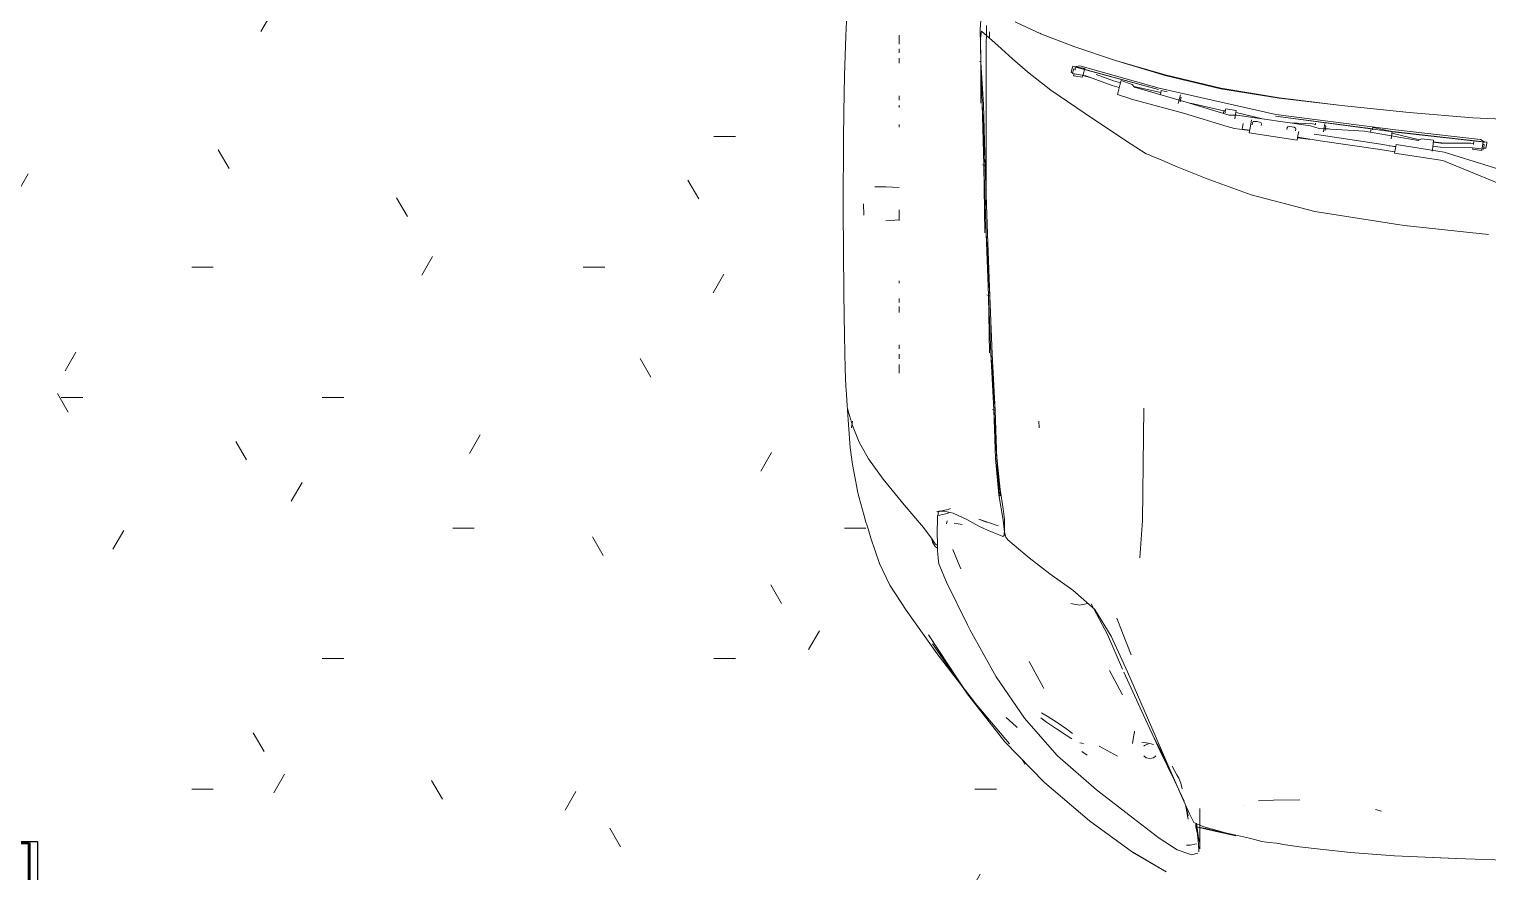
# Model space of a CAD drawing. Header units: millimetres. Extents: x -48985 to -29412, y -43090 to -3800.
# Drawn here: x -45605 to -43901, y -41854 to -40870 of the extents above; entities that cross this region are included whole.
import ezdxf

# ---------------------------------------------------------------- set-up
doc = ezdxf.new("R2010")
doc.units = ezdxf.units.MM
for name, color, linetype, lineweight in [('A-DOOR', 31, 'Continuous', 9), ('A-FLOR-PATT', 8, 'Continuous', 25), ('A-WALL', 113, 'Continuous', 25), ('G-IMPT', 8, 'Continuous', 9)]:
    doc.layers.add(name, color=color, linetype=linetype, lineweight=lineweight)

# ---------------------------------------------------------------- blocks, each defined once
blk = doc.blocks.new('Porta correr 4 folhas oficina - 350 x 210-4288001-PAGINAÇÃO DE PISO GARAGEM')
at = {"layer": 'A-DOOR', "lineweight": 25}
for p, q in [((-1749, -100), (-1749, -15)), ((-1849, -100), (-1749, -100))]:
    blk.add_line(p, q, dxfattribs=at)
blk = doc.blocks.new('CRT_Fiat Punto - Punto_dwg-985961-PAGINAÇÃO DE PISO GARAGEM')
at = {"layer": 'G-IMPT'}
for p, q in [((784.3, -98.18), (784.08, -102.48)), ((799.97, -97.98), (799.7, -101.73)), ((800.41, -101.29), (800.38, -104.39)), ((784.08, -102.48), (783.94, -107.11)), ((790.3, -103.04), (790.3, -102.4)), ((790.3, -103.46), (790.3, -102.82)), ((799.77, -105.53), (799.7, -101.73)), ((799.74, -102.76), (799.85, -101.94)), ((799.74, -102.77), (799.74, -102.76)), ((799.74, -102.77), (799.77, -105.53)), ((799.74, -102.77), (799.77, -105.53)), ((799.74, -102.77), (799.74, -102.8)), ((799.74, -102.84), (799.74, -102.8)), ((799.74, -102.84), (799.77, -105.53)), ((800.41, -102.44), (799.85, -101.94)), ((800.41, -102.44), (801.74, -103.63)), ((800.79, -102.02), (800.78, -102.77)), ((790.3, -104.47), (790.3, -103.99)), ((800.38, -104.39), (800.37, -107.51)), ((803.45, -105.15), (801.74, -103.63)), ((790.3, -105.67), (790.3, -105.09)), ((799.77, -105.53), (799.91, -110.4)), ((803.45, -105.15), (805.17, -106.68)), ((807.91, -108.8), (805.17, -106.68)), ((810.27, -106.74), (810.42, -106.11)), ((810.47, -106), (810.42, -106.11)), ((810.43, -106.87), (810.51, -106.55)), ((810.47, -106), (820.41, -108.74)), ((810.57, -106.32), (810.51, -106.55)), ((810.57, -106.32), (810.74, -106.35)), ((810.65, -106.08), (811.28, -105.97)), ((810.65, -106.08), (820.41, -108.74)), ((810.71, -106.47), (810.74, -106.36)), ((810.74, -106.36), (810.78, -106.2)), ((811.84, -106.27), (810.82, -106.08)), ((811.28, -105.97), (820.5, -108.57)), ((811.67, -107), (811.84, -106.27)), ((783.94, -107.11), (783.85, -111.36)), ((800.37, -107.51), (800.37, -110.97)), ((810.27, -106.74), (810.45, -106.79)), ((810.43, -106.87), (811.97, -107.15)), ((810.55, -107.12), (810.6, -106.91)), ((811.58, -107.3), (810.55, -107.12)), ((811.67, -107), (811.58, -107.3)), ((811.63, -107.11), (812.48, -107.34)), ((815.04, -108.28), (811.97, -107.15)), ((815.19, -107.72), (813.17, -106.98)), ((815.84, -108.5), (815.04, -108.28)), ((815.99, -107.96), (815.19, -107.72)), ((815.64, -109.32), (815.92, -108.24)), ((816.07, -107.69), (815.92, -108.24)), ((816.07, -107.69), (817.36, -108.13)), ((817.36, -108.13), (817.63, -108.46)), ((817.55, -108.37), (820.51, -109.04)), ((790.3, -109.74), (790.3, -109.45)), ((790.3, -109.97), (790.3, -109.66)), ((812.74, -112.11), (807.91, -108.8)), ((815.64, -109.32), (816.95, -109.72)), ((816.95, -109.72), (817.28, -109.83)), ((823.3, -111.48), (817.28, -109.83)), ((823.62, -110.18), (817.63, -108.46)), ((820.5, -108.57), (834.02, -111.63)), ((820.67, -109.08), (820.51, -109.04)), ((820.62, -109.3), (820.66, -109.12)), ((820.66, -109.12), (820.73, -108.85)), ((821.4, -109), (820.73, -108.85)), ((822.77, -110.06), (822.69, -110.34)), ((822.77, -110.06), (822.94, -109.36)), ((823.05, -109.64), (822.87, -109.6)), ((822.91, -110.16), (822.97, -109.94)), ((822.97, -109.94), (823.05, -109.64)), ((783.85, -111.36), (783.82, -114.49)), ((790.3, -110.83), (790.3, -110.54)), ((799.91, -110.4), (800.12, -117.52)), ((799.91, -110.4), (800.12, -117.52)), ((800.37, -110.97), (800.37, -115.13)), ((828.38, -113.01), (823.3, -111.48)), ((828.62, -111.69), (823.62, -110.18)), ((824.13, -110.33), (827.99, -111.21)), ((827.99, -111.19), (827.95, -111.42)), ((827.99, -111.19), (828.13, -111.21)), ((828.13, -111.43), (828.16, -111.26)), ((828.21, -110.97), (828.16, -111.26)), ((828.21, -110.97), (829.43, -111.16)), ((829.51, -111.69), (828.62, -111.69)), ((829.3, -111.87), (829.43, -111.16)), ((829.38, -111.4), (829.56, -111.43)), ((829.51, -111.69), (838.06, -112.96)), ((832.31, -112.1), (829.56, -111.43)), ((834.02, -111.63), (847.94, -113.41)), ((790.3, -113.11), (790.3, -112.8)), ((817.22, -115.08), (812.74, -112.11)), ((828.38, -113.01), (829.24, -113.24)), ((829.24, -113.24), (830.98, -113.5)), ((829.3, -111.87), (829.25, -112.15)), ((830.15, -113.09), (830.11, -113.32)), ((830.11, -113.32), (830.99, -113.45)), ((830.23, -112.69), (830.15, -113.09)), ((830.93, -113.77), (831.07, -112.97)), ((831.07, -112.97), (831.19, -112.26)), ((831.3, -112.81), (831.34, -112.58)), ((831.41, -112.46), (831.34, -112.58)), ((831.62, -112.43), (831.41, -112.46)), ((831.88, -112.45), (831.62, -112.43)), ((832.14, -112.51), (831.88, -112.45)), ((832.32, -112.6), (832.14, -112.51)), ((832.35, -112.74), (832.32, -112.6)), ((832.32, -112.91), (832.35, -112.74)), ((833.98, -111.82), (845.28, -113.3)), ((833.98, -111.82), (847.92, -113.67)), ((835.32, -113.36), (835.35, -113.18)), ((835.43, -113.06), (835.35, -113.18)), ((835.63, -113.03), (835.43, -113.06)), ((835.89, -113.05), (835.63, -113.03)), ((835.69, -112.61), (838.28, -112.73)), ((836.15, -113.11), (835.89, -113.05)), ((836.33, -113.2), (836.15, -113.11)), ((836.36, -113.33), (836.33, -113.2)), ((836.33, -113.51), (836.36, -113.33)), ((838.06, -112.96), (839.08, -113.25)), ((838.63, -112.78), (838.28, -112.73)), ((838.65, -112.62), (838.62, -112.79)), ((838.62, -112.81), (838.62, -112.79)), ((839.08, -113.25), (844.34, -113.57)), ((839.6, -113.38), (839.55, -113.66)), ((839.6, -113.38), (839.72, -112.67)), ((839.85, -112.96), (839.67, -112.94)), ((839.75, -113.49), (839.79, -113.27)), ((839.79, -113.27), (839.85, -112.96)), ((839.79, -113.27), (840.14, -113.31)), ((845.08, -113.41), (845.06, -113.53)), ((845.31, -113.13), (845.26, -113.4)), ((845.31, -113.13), (847.54, -113.59)), ((857.79, -114.55), (847.94, -113.41)), ((783.8, -117.07), (783.82, -114.49)), ((800.37, -115.13), (800.37, -118.82)), ((817.22, -115.08), (818.97, -116.18)), ((830.93, -113.77), (836.51, -114.6)), ((836.51, -114.6), (836.64, -113.89)), ((836.56, -114.33), (837.78, -114.51)), ((836.57, -114.28), (839.19, -114.67)), ((836.64, -113.89), (836.69, -113.62)), ((838.27, -114.54), (837.78, -114.51)), ((838.49, -113.92), (839.3, -114.04)), ((839.19, -114.67), (846.13, -115.71)), ((839.3, -114.04), (846.24, -115.09)), ((844.34, -113.57), (850.57, -114.63)), ((845.03, -113.68), (845.06, -113.53)), ((847.96, -115.38), (846.24, -115.09)), ((847.45, -114.18), (847.41, -114.44)), ((847.45, -114.18), (847.54, -113.59)), ((847.5, -113.81), (847.67, -113.85)), ((847.54, -113.59), (847.93, -113.64)), ((850.73, -114.56), (847.67, -113.85)), ((858.32, -114.86), (847.92, -113.67)), ((848, -115.1), (847.92, -115.59)), ((858.52, -114.84), (847.93, -113.64)), ((848, -115.1), (853.6, -115.99)), ((850.95, -114.47), (850.57, -114.63)), ((852.36, -114.62), (850.95, -114.47)), ((852.25, -115.43), (852.36, -114.62)), ((852.33, -114.85), (853.21, -114.96)), ((853.63, -114.96), (852.34, -114.8)), ((853.21, -114.96), (856.64, -114.96)), ((857, -114.99), (856.64, -114.96)), ((856.98, -115.11), (856.99, -115.01)), ((857.03, -114.79), (856.99, -115.01)), ((858.32, -114.86), (857.79, -114.55)), ((857.99, -115.51), (858.11, -114.83)), ((858.24, -115.12), (858.06, -115.1)), ((858.19, -115.41), (858.24, -115.12)), ((858.41, -115.55), (858.52, -114.96)), ((858.52, -114.84), (858.52, -114.96)), ((819.32, -116.33), (818.97, -116.18)), ((819.63, -116.46), (819.32, -116.33)), ((820.52, -116.83), (819.63, -116.46)), ((820.52, -116.83), (822.59, -117.71)), ((847.86, -115.98), (846.13, -115.71)), ((847.18, -115.25), (847.96, -115.35)), ((847.92, -115.59), (847.83, -116.13)), ((847.83, -116.13), (853.44, -116.98)), ((852.17, -115.9), (852.25, -115.43)), ((852.26, -115.3), (853.14, -115.42)), ((853.14, -115.42), (856.55, -115.47)), ((853.6, -115.99), (862.97, -118.95)), ((858.15, -115.64), (856.55, -115.47)), ((856.88, -115.67), (856.9, -115.57)), ((856.88, -115.67), (857.94, -115.79)), ((857.99, -115.51), (857.94, -115.79)), ((858.15, -115.64), (858.19, -115.41)), ((858.41, -115.55), (858.17, -115.52)), ((783.8, -117.07), (783.79, -119.65)), ((800.12, -117.52), (800.37, -125.43)), ((826.06, -119.09), (822.59, -117.71)), ((853.44, -116.98), (862.64, -120.75)), ((783.79, -122.87), (783.79, -119.65)), ((787.45, -120.04), (788.75, -120.04)), ((788.75, -120.04), (790.3, -120.09)), ((790.3, -120.09), (788.75, -120.04)), ((800.37, -118.82), (800.37, -120.88)), ((831.17, -120.96), (826.06, -119.09)), ((800.37, -120.88), (800.37, -122.13)), ((838.56, -122.91), (831.17, -120.96)), ((783.8, -127.38), (783.79, -122.87)), ((786.13, -122.01), (786.19, -123.3)), ((786.19, -123.27), (786.19, -123.3)), ((790.3, -123.92), (790.3, -122.7)), ((790.3, -123.87), (790.3, -122.7)), ((800.42, -121.99), (800.37, -122.13)), ((800.38, -122.12), (800.43, -122.24)), ((838.56, -122.91), (848.92, -124.5)), ((790.3, -123.87), (788.75, -123.97)), ((790.3, -123.92), (790.3, -123.87)), ((858.74, -125.56), (848.92, -124.5)), ((800.37, -125.43), (800.64, -132.63)), ((800.37, -125.43), (800.64, -132.63)), ((783.8, -127.38), (783.85, -132.44)), ((790.3, -131.21), (790.3, -130.95)), ((783.85, -132.44), (783.94, -137.33)), ((790.3, -133), (790.3, -133.45)), ((800.64, -132.63), (800.94, -139.39)), ((790.3, -134.34), (790.3, -133.94)), ((790.3, -134.09), (790.3, -134.64)), ((783.94, -137.33), (784.03, -141.19)), ((790.3, -138.84), (790.3, -138.36)), ((790.3, -140.01), (790.3, -139.48)), ((800.94, -139.39), (801.28, -145.93)), ((800.94, -139.39), (801.28, -145.93)), ((784.03, -141.19), (784.1, -143.17)), ((790.3, -140.67), (790.3, -141.26)), ((790.3, -141.09), (790.3, -141.67)), ((784.1, -143.17), (784.15, -144.1)), ((784.15, -144.1), (784.2, -144.84)), ((784.23, -145.34), (784.2, -144.84)), ((784.23, -145.34), (784.25, -145.58)), ((784.25, -145.58), (784.4, -146.21)), ((784.29, -145.94), (784.3, -145.79)), ((784.33, -146.55), (784.29, -145.94)), ((784.44, -148.19), (784.33, -146.55)), ((784.4, -146.21), (784.87, -147.74)), ((784.85, -147.26), (784.73, -148.03)), ((801.64, -151.61), (801.28, -145.93)), ((801.64, -151.61), (801.28, -145.93)), ((801.64, -151.61), (801.28, -145.93)), ((801.64, -151.46), (801.28, -145.93)), ((806.54, -148.03), (806.5, -147.26)), ((818.55, -158.78), (818.71, -145.72)), ((818.55, -158.73), (818.71, -145.72)), ((784.61, -150.29), (784.44, -148.19)), ((784.73, -148.03), (784.73, -147.87)), ((785.64, -149.69), (784.87, -147.74)), ((806.54, -148.03), (806.54, -147.87)), ((784.61, -150.29), (784.88, -152.28)), ((785.64, -149.69), (786.72, -151.61)), ((785.16, -153.9), (784.88, -152.28)), ((788.42, -153.97), (786.72, -151.61)), ((801.64, -151.46), (802.03, -155.17)), ((802.03, -155.91), (801.64, -151.64)), ((785.35, -154.89), (785.16, -153.9)), ((788.42, -153.97), (790.88, -156.96)), ((785.46, -155.43), (785.35, -154.89)), ((785.63, -156.16), (785.46, -155.43)), ((802.36, -157.44), (802.03, -155.17)), ((785.63, -156.16), (786.21, -158.24)), ((793.11, -159.58), (790.88, -156.96)), ((795.06, -157.7), (795.96, -157.52)), ((796.24, -157.37), (795.96, -157.52)), ((802.36, -157.44), (802.53, -158.67)), ((786.43, -158.96), (786.21, -158.24)), ((786.43, -158.96), (786.53, -159.3)), ((795.06, -157.7), (794.65, -157.72)), ((794.65, -157.72), (794.88, -157.71)), ((794.71, -160.11), (794.72, -158.67)), ((794.72, -158.67), (794.75, -158.19)), ((794.75, -158.19), (794.99, -158.17)), ((794.81, -158.21), (794.83, -157.8)), ((794.93, -157.68), (794.83, -157.8)), ((794.88, -157.71), (795.5, -157.69)), ((794.99, -158.17), (795.84, -157.98)), ((796.56, -157.92), (795.5, -157.69)), ((795.79, -159.15), (795.87, -158.83)), ((795.84, -157.98), (796.1, -157.84)), ((796.56, -157.92), (798.13, -158.66)), ((797.6, -159.23), (796.67, -159.1)), ((798.13, -158.66), (799.54, -159.42)), ((801.77, -159.41), (799.52, -158.63)), ((799.52, -158.63), (800.43, -158.99)), ((802.53, -160.14), (802.36, -158.73)), ((802.53, -158.67), (802.53, -159.37)), ((818.24, -163.13), (818.55, -158.78)), ((786.67, -159.76), (786.53, -159.3)), ((786.67, -159.76), (787, -160.82)), ((787.99, -163.76), (787, -160.82)), ((793.11, -159.58), (794.13, -160.93)), ((794.13, -160.93), (794.39, -161.36)), ((794.72, -161.61), (794.71, -160.11)), ((799.54, -159.42), (800.12, -159.72)), ((800.48, -159.86), (800.12, -159.72)), ((800.48, -159.86), (801.21, -160.17)), ((801.96, -160.48), (801.21, -160.17)), ((801.96, -160.48), (802.34, -160.64)), ((802.46, -160.52), (802.34, -160.64)), ((802.53, -159.91), (802.46, -160.35)), ((802.46, -160.52), (802.46, -160.35)), ((802.53, -159.91), (802.53, -159.37)), ((802.53, -160.14), (802.67, -160.72)), ((802.67, -160.72), (802.9, -161.04)), ((794.39, -161.36), (794.51, -161.52)), ((794.61, -161.61), (794.51, -161.52)), ((794.72, -161.61), (794.61, -161.61)), ((794.75, -162.3), (794.72, -161.61)), ((794.77, -162.67), (794.75, -162.3)), ((797.12, -163.67), (796.5, -162.16)), ((802.9, -161.04), (803.65, -161.66)), ((803.65, -161.66), (805.39, -163.11)), ((787.99, -163.76), (789.21, -166.29)), ((794.82, -163.14), (794.77, -162.67)), ((794.82, -163.14), (794.9, -163.8)), ((795.77, -165.95), (794.9, -163.8)), ((797.12, -163.67), (797.45, -164.41)), ((807.78, -164.98), (805.39, -163.11)), ((795.77, -165.95), (798.2, -170.88)), ((807.78, -164.98), (810.46, -166.85)), ((791.08, -169.21), (789.21, -166.29)), ((812.99, -169.13), (810.46, -166.85)), ((794.71, -174.26), (791.08, -169.21)), ((811.22, -168.61), (810.23, -168.4)), ((811.22, -168.61), (812.2, -168.4)), ((812.6, -168.46), (814.47, -172.01)), ((812.99, -169.13), (814.92, -172.22)), ((798.54, -171.52), (798.2, -170.88)), ((816.24, -171.81), (815.58, -170.14)), ((798.33, -179.1), (793.68, -172.06)), ((798.2, -178.96), (793.68, -172.06)), ((801.54, -176.93), (798.54, -171.52)), ((816.23, -176.05), (814.47, -172.01)), ((816.79, -176.35), (814.92, -172.22)), ((817.24, -174.39), (816.24, -171.81)), ((798.33, -179.1), (794.15, -173.1)), ((796.29, -176.08), (794.15, -173.1)), ((797.4, -177.78), (794.71, -174.26)), ((799.12, -180.01), (794.71, -174.26)), ((799.07, -179.93), (794.71, -174.26)), ((805.39, -175.17), (807.01, -178.15)), ((801.54, -176.93), (804.85, -181.75)), ((814.8, -176.35), (814.72, -176.2)), ((814.72, -176.2), (816.24, -179.01)), ((816.36, -176.39), (818.46, -180.96)), ((816.79, -176.35), (819.12, -181.7)), ((802.56, -184.5), (798.2, -178.96)), ((807.09, -178.29), (807.01, -178.15)), ((798.93, -179.77), (803.11, -184.72)), ((798.93, -179.77), (799.07, -179.93)), ((799.12, -180.01), (803.11, -184.72)), ((806.81, -181.1), (807.02, -181.22)), ((806.81, -181.1), (807.48, -181.49)), ((807.02, -181.22), (807.48, -181.49)), ((820.6, -185.55), (818.46, -180.96)), ((802.7, -181.67), (803.87, -182.72)), ((803.99, -182.83), (803.87, -182.72)), ((808.6, -186.02), (804.85, -181.75)), ((807.39, -182.19), (806.74, -181.71)), ((806.74, -181.71), (806.94, -181.86)), ((807.39, -182.19), (806.94, -181.86)), ((808.54, -182.98), (807.39, -182.19)), ((808.63, -182.23), (807.48, -181.49)), ((808.63, -182.23), (809.77, -183.02)), ((821.37, -186.9), (819.12, -181.7)), ((807.16, -189.22), (802.56, -184.5)), ((808.54, -182.98), (809.68, -183.72)), ((810.35, -184.12), (809.68, -183.72)), ((809.68, -183.72), (810.14, -184)), ((810.22, -183.35), (809.77, -183.02)), ((810.43, -183.5), (809.77, -183.02)), ((810.35, -184.12), (810.14, -184)), ((810.22, -183.35), (810.43, -183.5)), ((811.27, -184.6), (811.49, -184.65)), ((811.71, -184.69), (811.49, -184.65)), ((817.38, -184.69), (817.63, -183.24)), ((817.63, -183.24), (817.6, -183.42)), ((818.98, -184.61), (818.46, -184.56)), ((819.26, -184.65), (818.98, -184.61)), ((820.36, -184.95), (819.65, -183.58)), ((819.65, -183.58), (821.38, -186.87)), ((808.6, -186.02), (808.68, -186.1)), ((813.19, -190.05), (808.68, -186.1)), ((812.11, -186.02), (811.51, -185.62)), ((812.11, -186.02), (811.72, -185.76)), ((815.64, -186.15), (813.51, -184.99)), ((818.71, -185), (818.91, -184.82)), ((818.71, -185), (818.79, -184.92)), ((818.96, -186.33), (818.71, -186.11)), ((818.71, -186.11), (818.79, -186.18)), ((818.96, -186.33), (818.79, -186.18)), ((819.4, -184.69), (818.96, -184.78)), ((819.4, -186.42), (818.96, -186.33)), ((819.4, -184.69), (819.84, -184.78)), ((819.4, -186.42), (819.84, -186.33)), ((820.09, -186.11), (819.84, -186.33)), ((819.84, -186.33), (820.01, -186.18)), ((820.09, -186.11), (820.01, -186.18)), ((821.38, -186.87), (820.58, -185.39)), ((820.6, -185.55), (822.26, -188.96)), ((821.37, -186.9), (822.98, -190.58)), ((822.54, -188.31), (822, -187.31)), ((812.4, -193.66), (807.16, -189.22)), ((823.37, -191.39), (822.26, -188.96)), ((822.75, -188.72), (822.54, -188.31)), ((823, -189.28), (822.75, -188.72)), ((823.15, -189.94), (823, -189.28)), ((817.45, -193.33), (813.19, -190.05)), ((822.98, -190.58), (824.01, -192.85)), ((832, -191.33), (833.76, -191.27)), ((833.76, -191.27), (836.81, -191.22)), ((823.84, -193.45), (823.52, -191.76)), ((823.6, -191.96), (823.71, -192.4)), ((823.84, -193.06), (823.71, -192.4)), ((824.01, -192.85), (824.5, -193.85)), ((825.21, -194.37), (825.21, -192.22)), ((825.21, -194.77), (825.21, -192.83)), ((830.32, -191.92), (830.32, -191.9)), ((830.32, -191.92), (830.32, -191.92)), ((845.59, -192.35), (846.31, -192.53)), ((812.4, -193.66), (817.4, -197.29)), ((820.5, -195.66), (817.45, -193.33)), ((823.84, -193.45), (823.77, -193.14)), ((825.54, -194.33), (824.5, -193.85)), ((824.75, -194.2), (824.75, -193.97)), ((824.75, -194.35), (824.75, -194.2)), ((826.81, -194.81), (824.75, -194.35)), ((825.9, -194.54), (824.75, -194.35)), ((824.87, -194.84), (824.75, -194.35)), ((825.04, -195.62), (824.8, -193.94)), ((824.8, -193.94), (824.94, -195.22)), ((825.17, -196.12), (824.86, -194.69)), ((824.86, -194.69), (825.04, -195.62)), ((825.21, -196.27), (825.21, -194.77)), ((828.19, -195.04), (825.54, -194.33)), ((829.4, -195.4), (825.9, -194.54)), ((826.81, -194.81), (829.4, -195.4)), ((822.58, -197.04), (820.5, -195.66)), ((824.07, -196.49), (823.64, -196.5)), ((824.07, -196.49), (824.81, -196.32)), ((824.87, -194.84), (825.17, -196.12)), ((825.03, -196.34), (824.91, -194.92)), ((824.94, -195.22), (824.91, -194.92)), ((825.03, -196.34), (825.07, -197.27)), ((825.21, -196.27), (825.21, -196.91)), ((830.99, -195.68), (828.19, -195.04)), ((830.99, -195.68), (832.4, -196.05)), ((833.21, -196.17), (832.4, -196.05)), ((833.21, -196.17), (834.11, -196.24)), ((835.17, -196.46), (834.11, -196.24)), ((836.77, -196.67), (835.17, -196.46)), ((817.4, -197.29), (821.28, -199.58)), ((817.41, -197.29), (821.28, -199.58)), ((817.41, -197.29), (821.28, -199.58)), ((822.58, -197.04), (823.93, -197.5)), ((823.93, -197.5), (824.22, -197.6)), ((824.96, -197.42), (824.22, -197.6)), ((825.07, -196.65), (825.07, -196.99)), ((825.07, -196.99), (825.07, -197.27)), ((839.17, -196.95), (836.77, -196.67)), ((854.97, -198.03), (847.8, -197.72)), ((847.8, -197.72), (854.95, -198.05)), ((861.72, -198.26), (854.95, -198.05))]:
    blk.add_line(p, q, dxfattribs=at)
at = {"layer": 'G-IMPT', "flags": 128}
for points in [[(803.77, -100.85), (803.99, -100.98), (806.73, -102.25), (810.56, -103.73), (815.4, -105.35), (821.19, -107.03), (827.63, -108.56), (834.41, -109.69), (841.65, -110.58), (849.5, -111.39), (856.93, -112), (862.96, -112.3)], [(929.83, -102.25), (926.01, -103.73), (921.17, -105.36), (915.38, -107.1), (908.94, -108.65), (902.16, -109.75), (894.92, -110.6), (887.07, -111.39), (879.64, -112), (873.61, -112.3), (868.29, -112.37), (862.96, -112.3), (856.93, -112), (849.5, -111.39), (841.65, -110.6), (834.41, -109.75), (827.63, -108.65), (821.19, -107.1), (815.4, -105.36), (810.56, -103.73), (806.74, -102.25), (806.62, -102.19)], [(799.76, -110.33), (799.77, -105.53), (799.62, -105.46)], [(801.64, -151.61), (801.48, -151.57), (801.28, -145.93), (801.64, -151.64), (801.44, -146.02), (800.94, -139.39), (800.64, -132.63), (800.8, -132.71), (800.37, -125.43), (800.12, -117.52), (800.29, -117.6), (799.91, -110.4), (799.77, -105.53), (800.08, -110.48), (800.29, -117.6), (800.54, -125.5), (800.8, -132.71), (801.09, -139.47), (801.44, -146.02), (801.28, -145.93), (801.11, -145.87)], [(800.22, -125.36), (800.12, -117.52), (799.96, -117.46)], [(800.78, -139.32), (800.64, -132.63), (800.48, -132.57)], [(801.64, -151.64), (801.87, -155.8), (801.48, -151.57)], [(802.36, -158.73), (801.87, -155.8), (802.03, -155.91)], [(794.74, -161.97), (794.64, -161.97), (794.48, -161.8), (794.16, -161.28), (794.02, -160.79)], [(839.17, -196.95), (842.69, -197.33), (847.8, -197.72)]]:
    blk.add_lwpolyline(points, dxfattribs=at)
blk = doc.blocks.new('CRT_Fiat Punto - Fiat punto 2-985965-PAGINAÇÃO DE PISO GARAGEM')
at = {"xscale": 10.05298727948713, "yscale": 10.05298727948713, "zscale": 10.05298727948713}
blk.add_blockref('CRT_Fiat Punto - Punto_dwg-985961-PAGINAÇÃO DE PISO GARAGEM', (-8728.9, 102.4), dxfattribs=at)

msp = doc.modelspace()

# ---------------------------------------------------------------- hatches: boundary and pattern name
at = {"layer": 'A-FLOR-PATT', "lineweight": 9}
h = msp.add_hatch(dxfattribs=at)
h.set_pattern_fill('FP_1', color=9, style=0, pattern_type=2)
h.set_pattern_definition([(0, (0, 0), (609.6, 152.4), [25.146, -432.054, 25.146, -432.054, -2438.4]), (0, (0, 0), (609.6, 152.4), [-914.4, 25.146, -889.254, 25.146, -432.054, -1066.8]), (0, (0, 0), (609.6, 152.4), [-2286, 25.146, -279.654, 25.146, -736.854]), (120, (228.6, 76.2), (-436.78227, 451.7291), [25.146, -432.054, 25.146, -432.054, -2438.4]), (120, (228.6, 76.2), (-436.78227, 451.7291), [-914.4, 25.146, -889.254, 25.146, -432.054, -1066.8]), (120, (228.6, 76.2), (-436.78227, 451.7291), [-2286, 25.146, -279.654, 25.146, -736.854]), (240, (304.8, 381), (-172.81773, -604.1291), [25.146, -432.054, 25.146, -432.054, -2438.4]), (240, (304.8, 381), (-172.81773, -604.1291), [-914.4, 25.146, -889.254, 25.146, -432.054, -1066.8]), (240, (304.8, 381), (-172.81773, -604.1291), [-2286, 25.146, -279.654, 25.146, -736.854])])
h.paths.add_polyline_path([(-36523.2, -42881.1), (-36524.4, -42883.4), (-36523.6, -42882.2)])
h.paths.add_polyline_path([(-36519.6, -42879.7), (-36522.1, -42880.3), (-36520.9, -42880.2), (-36520, -42879.8)])
h.paths.add_polyline_path([(-45709.6, -39194.7), (-45709.6, -40944.7), (-45739.6, -40944.7), (-45739.6, -39194.7)])
h.paths.add_polyline_path([(-48485.1, -37258.2), (-48483.8, -37255.9), (-48484.7, -37257.2)])
h.paths.add_polyline_path([(-48488.6, -37259.7), (-48486.1, -37259), (-48487.3, -37259.1), (-48488.2, -37259.5)])
h.paths.add_polyline_path([(-39604.6, -43069.7), (-39604.6, -42819.7), (-39616.9, -42819.6), (-39616.1, -42719.7), (-39604.6, -42719.7), (-39604.6, -41379.7), (-39614.6, -41379.7), (-39614.6, -41324.7), (-39613.2, -41321.1), (-39609.6, -41319.7), (-39454.6, -41319.7), (-39454.6, -41329.7), (-39419.6, -41329.7), (-39416.1, -41331.1), (-39414.6, -41334.7), (-39414.6, -41379.7), (-39424.6, -41379.7), (-39424.6, -42879.7), (-36424.6, -42879.7), (-36424.6, -40429.7), (-39424.6, -40429.7), (-39424.6, -40479.7), (-39414.6, -40479.7), (-39414.6, -40524.7), (-39416.1, -40528.2), (-39419.6, -40529.7), (-38624.6, -40529.7), (-38624.6, -40559.7), (-39424.6, -40559.7), (-39424.6, -40529.7), (-39454.6, -40529.7), (-39454.6, -40539.7), (-39609.6, -40539.7), (-39613.2, -40538.2), (-39614.6, -40534.7), (-39614.6, -40479.7), (-39604.6, -40479.7), (-39604.6, -40048.7), (-39614.6, -40048.7), (-39614.6, -39948.7), (-39604.6, -39948.7), (-39604.6, -37550.7), (-39614.6, -37550.7), (-39614.6, -37469.7), (-39795.5, -37470.2), (-39811.2, -37487.8), (-39816.1, -37492.1), (-39831.8, -37504.2), (-39845.9, -37512.6), (-39859.1, -37518.7), (-39881.2, -37526.3), (-39885.1, -37527.5), (-39901.5, -37530.5), (-39925.2, -37531.6), (-39946.2, -37529.9), (-39965.6, -37525.8), (-39987.9, -37517.7), (-40007.6, -37507.1), (-40024.7, -37495), (-40036.9, -37483.7), (-40049.9, -37469.7), (-45160.5, -37470.2), (-45176.2, -37487.8), (-45181.1, -37492.1), (-45196.8, -37504.2), (-45210.9, -37512.6), (-45224, -37518.7), (-45246.2, -37526.3), (-45250.1, -37527.5), (-45266.5, -37530.5), (-45290.2, -37531.6), (-45313.8, -37529.4), (-45330.1, -37525.9), (-45352.9, -37517.6), (-45372.3, -37507.3), (-45388.6, -37495.8), (-45405.6, -37479.8), (-45414.9, -37469.7), (-45604.6, -37469.7), (-45604.6, -38220.7), (-45594.6, -38220.7), (-45594.6, -38320.7), (-45679.6, -38320.7), (-45679.6, -39194.7), (-45709.6, -39194.7), (-45709.6, -38320.7), (-45794.6, -38320.7), (-45794.6, -38220.7), (-45784.6, -38220.7), (-45784.6, -37249.7), (-45984.6, -37249.7), (-45984.6, -37259.7), (-48584.6, -37259.7), (-48584.6, -37249.7), (-48784.6, -37249.7), (-48784.6, -42889.7), (-45784.6, -42889.7), (-45784.6, -41918.7), (-45794.6, -41918.7), (-45794.6, -41818.7), (-45709.6, -41818.7), (-45709.6, -40944.7), (-45679.6, -40944.7), (-45679.6, -41818.7), (-45594.6, -41818.7), (-45594.6, -41918.7), (-45604.6, -41918.7), (-45604.6, -42421.3), (-45602.1, -42419.6), (-45599.6, -42421.3), (-45599.6, -42424.4), (-45598.2, -42424.4), (-45597.5, -42424.4), (-45594.2, -42432.8), (-45562, -42432), (-45558.9, -42426.9), (-45556.3, -42420.9), (-45550.2, -42420.4), (-45545.3, -42421.2), (-45543.9, -42426.9), (-45540, -42432.8), (-45538.7, -42433.6), (-45510.5, -42437.1), (-45507.8, -42438.3), (-45505.7, -42441.8), (-45505.5, -42442.9), (-45506.4, -42444.6), (-45505.5, -42447), (-45507, -42450.1), (-45509.6, -42451.9), (-45517.6, -42453.6), (-45533.7, -42455.2), (-45539.9, -42456.4), (-45542.7, -42459.9), (-45544.8, -42465.2), (-45545.3, -42468.1), (-45551.4, -42468.9), (-45557.5, -42468.1), (-45559.5, -42461.2), (-45562.9, -42456.4), (-45594.2, -42457.1), (-45599.6, -42468), (-45602.1, -42469.7), (-45604.6, -42468), (-45604.6, -42719.7), (-45592.4, -42719.7), (-45593.1, -42819.7), (-45604.6, -42819.7), (-45604.6, -43069.7), (-39699.1, -43069.7)])
h.paths.add_polyline_path([(-45287.1, -42931.8), (-45313.8, -42929.4), (-45330.1, -42925.9), (-45352.9, -42917.6), (-45372.3, -42907.3), (-45388.6, -42895.8), (-45405.6, -42879.8), (-45422.7, -42858.3), (-45433.1, -42839.3), (-45438.9, -42826), (-45442.9, -42813.5), (-45445.2, -42806.1), (-45449.3, -42781.9), (-45519.7, -42782.2), (-45524.4, -42784.7), (-45530.7, -42785), (-45534.6, -42783.9), (-45539, -42781.9), (-45584.6, -42781.9), (-45584.6, -42757.4), (-45538.2, -42757.4), (-45532.8, -42754.6), (-45526.5, -42754.3), (-45522.7, -42755.5), (-45518.3, -42757.4), (-45448.6, -42757.4), (-45447.4, -42746.4), (-45443.7, -42728.4), (-45435.2, -42704), (-45425.6, -42686.2), (-45417.4, -42673.5), (-45398.1, -42651.5), (-45393.2, -42647.2), (-45377.4, -42635.1), (-45363.3, -42626.7), (-45350.1, -42620.6), (-45328, -42613), (-45320.2, -42611), (-45307.7, -42608.8), (-45284.1, -42607.7), (-45263.9, -42609.2), (-45243.7, -42613.5), (-45221.4, -42621.6), (-45201.7, -42632.2), (-45184.5, -42644.3), (-45172.3, -42655.6), (-45159.4, -42670.4), (-45151.6, -42681.1), (-45138.1, -42706.4), (-45131.8, -42724.4), (-45128.9, -42733.9), (-45126.1, -42752), (-45125.1, -42772.7), (-45126.9, -42792.9), (-45130.5, -42810.9), (-45139.1, -42835.3), (-45148.7, -42853.1), (-45157.2, -42866.2), (-45176.2, -42887.8), (-45181.1, -42892.1), (-45196.8, -42904.2), (-45210.9, -42912.6), (-45224, -42918.7), (-45246.2, -42926.3), (-45250.1, -42927.5), (-45266.5, -42930.5), (-45284.1, -42931.6)])
h.paths.add_polyline_path([(-39922.1, -42931.8), (-39946.2, -42929.9), (-39965.6, -42925.8), (-39987.9, -42917.7), (-40007.6, -42907.1), (-40024.7, -42895), (-40036.9, -42883.7), (-40049.9, -42868.9), (-40057.6, -42858.2), (-40071.2, -42832.9), (-40077.9, -42813.3), (-40080.2, -42806.1), (-40083.1, -42787.3), (-40084.2, -42766.6), (-40082.4, -42746.4), (-40078.7, -42728.4), (-40070.2, -42704), (-40060.6, -42686.2), (-40052.1, -42673.1), (-40033.1, -42651.5), (-40028.2, -42647.2), (-40012.4, -42635.1), (-39998.3, -42626.7), (-39985.2, -42620.6), (-39963, -42613), (-39959.2, -42611.8), (-39942.7, -42608.8), (-39919.1, -42607.7), (-39895.4, -42609.9), (-39879.1, -42613.4), (-39856.3, -42621.7), (-39836.9, -42632), (-39820.7, -42643.5), (-39803.7, -42659.5), (-39786.6, -42681), (-39776.1, -42700), (-39770.4, -42713.3), (-39766.3, -42725.9), (-39763.9, -42733.9), (-39759.9, -42757.4), (-39689.5, -42757.1), (-39684.9, -42754.6), (-39678.5, -42754.3), (-39674.7, -42755.4), (-39670.2, -42757.4), (-39624.6, -42757.4), (-39624.6, -42781.9), (-39671.1, -42781.9), (-39676.4, -42784.7), (-39682.7, -42785), (-39686.5, -42783.9), (-39691, -42781.9), (-39760.6, -42781.9), (-39761.9, -42792.9), (-39765.6, -42810.9), (-39774.1, -42835.3), (-39783.7, -42853.1), (-39791.9, -42865.8), (-39811.2, -42887.8), (-39816.1, -42892.1), (-39831.8, -42904.2), (-39845.9, -42912.6), (-39859.1, -42918.7), (-39881.2, -42926.3), (-39885.1, -42927.5), (-39901.5, -42930.5), (-39919.1, -42931.6)])
h.paths.add_polyline_path([(-45592, -42819.6), (-45592.4, -42816.8), (-45591.7, -42814.3)])
h.paths.add_polyline_path([(-39623.8, -42788.6), (-39621.5, -42790.8), (-39621.5, -42789.3), (-39622.2, -42788.9)])
h.paths.add_polyline_path([(-39618.4, -42817.4), (-39619.3, -42815.9), (-39620.9, -42814.3), (-39623.8, -42813.1), (-39623.8, -42750.7), (-39619.8, -42749), (-39618.1, -42745.8), (-39618.9, -42791.6), (-39619.3, -42792.2), (-39619.8, -42793.9), (-39618.6, -42795.4), (-39618.1, -42799.6), (-39618.3, -42814.3)])
h.paths.add_polyline_path([(-45588.3, -42749.8), (-45585.8, -42750.4), (-45587.7, -42748.5)])
h.paths.add_polyline_path([(-45588.3, -42789.5), (-45590.8, -42792.4), (-45591.1, -42793.5), (-45590.4, -42747.7), (-45589.9, -42747.1), (-45589.5, -42745.4), (-45590.6, -42743.9), (-45591.1, -42739.7), (-45590.2, -42726.7), (-45590, -42723.4), (-45588.4, -42725), (-45585.5, -42726.2), (-45585.5, -42788.6), (-45587.7, -42789.3)])
h.paths.add_polyline_path([(-45590.8, -42817.4), (-45591.1, -42797.9), (-45590.4, -42794.8), (-45589.4, -42792.9), (-45589.9, -42792.2), (-45587.9, -42790.3), (-45587.3, -42790.3), (-45585.5, -42788.9), (-45585.5, -42813.2), (-45589.1, -42814.9), (-45590.2, -42815.2), (-45590.5, -42815.2)])
h.paths.add_polyline_path([(-39623.8, -42750.7), (-39623.7, -42726.1), (-39620.1, -42724.4), (-39619, -42724.1), (-39618.2, -42725.5), (-39618.1, -42741.4), (-39618.8, -42744.5), (-39619.8, -42746.4), (-39619.3, -42747.1), (-39621.3, -42749), (-39622, -42749), (-39623.4, -42750.4)])
h.paths.add_polyline_path([(-45591.6, -42725.4), (-45592.4, -42722.5), (-45592, -42719.7), (-45591.7, -42725)])
h.paths.add_polyline_path([(-45599.6, -42467.8), (-45598.2, -42466.4), (-45599.6, -42466.5)])
h.paths.add_polyline_path([(-43804.6, -41949.7), (-43847.6, -41948.8), (-43892.6, -41946.2), (-43953.1, -41940.8), (-44028.7, -41931.3), (-44030.3, -41930.9), (-44039.1, -41928.5), (-44040.7, -41926.9), (-44041.1, -41924.4), (-44079.4, -41918.1), (-44193.8, -41896.5), (-44203.2, -41891.8), (-44305.9, -41836.7), (-44323.4, -41825.4), (-44374.5, -41787.3), (-44425.2, -41743.3), (-44469.5, -41696.8), (-44514.5, -41638.2), (-44526.7, -41622.1), (-44560.4, -41576.6), (-44589.3, -41535), (-44602.6, -41512.7), (-44613.7, -41487.8), (-44629.9, -41437.5), (-44639.3, -41399.5), (-44644.4, -41367.8), (-44647.2, -41340.9), (-44650.9, -41286.5), (-44653.1, -41200.5), (-44653.9, -41127.4), (-44653.6, -40981.4), (-44651.9, -40902.1), (-44648.9, -40835.3), (-44646.9, -40811.3), (-44643, -40777.2), (-44634.8, -40725), (-44633.7, -40719.4), (-44633.3, -40706.5), (-44632, -40701.7), (-44629.8, -40700), (-44628, -40684.4), (-44627.6, -40662.5), (-44627, -40661), (-44628.3, -40658.7), (-44630.6, -40543.3), (-44648.2, -40524.4), (-44669.3, -40497.4), (-44673.7, -40488), (-44682.8, -40458.5), (-44696.4, -40448.4), (-44715.5, -40432.4), (-44734, -40413.7), (-44751.3, -40389.7), (-44768.7, -40359.2), (-44775.3, -40343.9), (-44775.1, -40328), (-44774.1, -40326.2), (-44630.3, -40400), (-44630.8, -39842.7), (-44631.4, -39831), (-44630.3, -39627), (-44629.8, -39624.5), (-44629.9, -39623.3), (-44629.1, -39009.8), (-44629.2, -38963.9), (-44637.5, -38921.6), (-44646.6, -38854.1), (-44650.1, -38806.3), (-44652.3, -38748.9), (-44653.6, -38682.8), (-44654.1, -38579), (-44653.2, -38489.3), (-44650.6, -38425.6), (-44648.4, -38400.7), (-44644.9, -38374.8), (-44638.7, -38324.9), (-44632.8, -38296.6), (-44628.2, -38279.6), (-44607.6, -38225.2), (-44588.8, -38188.5), (-44567.6, -38152.4), (-44546.7, -38124.5), (-44531.5, -38107.7), (-44501.8, -38086.6), (-44410, -38033.1), (-44388.5, -38021.8), (-44363.4, -38010.2), (-44301.6, -37987.5), (-44266.8, -37976.4), (-44240.2, -37969.9), (-44192.5, -37964.8), (-44144.6, -37962.3), (-43834.3, -37951.6), (-43804.6, -37951.1), (-43714.2, -37953.4), (-43428.8, -37964.2), (-43402.4, -37965.8), (-43361.9, -37971.6), (-43330.1, -37980), (-43276.8, -37998.6), (-43234, -38015.2), (-43195.4, -38035.4), (-43110, -38085.1), (-43094, -38095.6), (-43076.3, -38109.3), (-43059.2, -38128.5), (-43040.8, -38153.5), (-43019.2, -38190.7), (-43006.9, -38214.4), (-42995.7, -38239.1), (-42986.2, -38264.5), (-42977.4, -38291.8), (-42968.9, -38335), (-42958.8, -38423), (-42956.1, -38490.2), (-42955.3, -38543.8), (-42955.6, -38682.8), (-42957.3, -38759.9), (-42960.3, -38827.2), (-42962.3, -38850.8), (-42966, -38882.4), (-42975.8, -38942.9), (-42980.8, -38968.9), (-42979.2, -39119.3), (-42979, -39338.4), (-42978.1, -39742.4), (-42978.5, -39855.8), (-42979, -40360.7), (-42979, -40400.6), (-42901.5, -40360.7), (-42834.9, -40326.5), (-42834.1, -40330.2), (-42833.9, -40344.7), (-42840.8, -40359.6), (-42858, -40389.7), (-42865.5, -40400.8), (-42881.7, -40420.9), (-42905.3, -40442.5), (-42927.9, -40461), (-42936.4, -40490.8), (-42943, -40503.2), (-42953.6, -40515.2), (-42968.5, -40532.5), (-42979.3, -40544.6), (-42981.9, -40661), (-42981.9, -40662), (-42981.5, -40671), (-42980.5, -40694.1), (-42978.8, -40700.8), (-42976.7, -40702.8), (-42975.4, -40713.2), (-42975.3, -40721.3), (-42970.8, -40744.9), (-42962.7, -40807.8), (-42959.2, -40856.8), (-42957, -40913.7), (-42955.6, -40981.4), (-42955.2, -41093.6), (-42956.5, -41220.2), (-42958.6, -41292.2), (-42962.5, -41346.5), (-42965.6, -41373.8), (-42969.9, -41399.7), (-42975, -41421.8), (-42988.8, -41467.9), (-43000.5, -41499.8), (-43013.4, -41524.8), (-43038.3, -41562), (-43082.6, -41622.1), (-43146.7, -41705), (-43197, -41755.4), (-43250.8, -41799.9), (-43299.8, -41834.6), (-43343.2, -41859.2), (-43400.6, -41888.9), (-43421.9, -41899.1), (-43438.4, -41901.8), (-43568.4, -41925.2), (-43569.3, -41928.2), (-43570.8, -41929.2), (-43573, -41930), (-43605.1, -41934.6), (-43668.8, -41942), (-43738.6, -41947.8), (-43775.9, -41949.3)])
h.paths.add_polyline_path([(-41204.6, -41949.7), (-41247.6, -41948.8), (-41292.6, -41946.2), (-41353.1, -41940.8), (-41428.7, -41931.3), (-41430.3, -41930.9), (-41439.1, -41928.5), (-41440.7, -41926.9), (-41441.1, -41924.4), (-41479.4, -41918.1), (-41593.8, -41896.5), (-41603.2, -41891.8), (-41705.9, -41836.7), (-41723.4, -41825.4), (-41774.5, -41787.3), (-41825.2, -41743.3), (-41869.5, -41696.8), (-41914.5, -41638.2), (-41926.7, -41622.1), (-41960.4, -41576.6), (-41989.3, -41535), (-42002.6, -41512.7), (-42013.7, -41487.8), (-42029.9, -41437.5), (-42039.3, -41399.5), (-42044.4, -41367.8), (-42047.2, -41340.9), (-42050.9, -41286.5), (-42053.1, -41200.5), (-42053.9, -41127.4), (-42053.6, -40981.4), (-42052.1, -40908.4), (-42048.9, -40835.3), (-42046.9, -40811.3), (-42043, -40777.2), (-42034.8, -40725), (-42033.7, -40719.4), (-42033.3, -40706.5), (-42032, -40701.7), (-42029.8, -40700), (-42028, -40684.4), (-42027.6, -40662.5), (-42027, -40661), (-42028.3, -40658.7), (-42030.6, -40543.3), (-42048.2, -40524.4), (-42069.3, -40497.4), (-42073.7, -40488), (-42082.8, -40458.5), (-42096.4, -40448.4), (-42115.5, -40432.4), (-42134, -40413.7), (-42151.3, -40389.7), (-42168.7, -40359.2), (-42175.3, -40343.9), (-42175.1, -40328), (-42174.1, -40326.2), (-42030.3, -40400), (-42030.8, -39842.7), (-42031.4, -39831), (-42030.3, -39627), (-42029.8, -39624.5), (-42029.9, -39623.3), (-42029.1, -39009.8), (-42029.2, -38963.9), (-42037.5, -38921.6), (-42046.6, -38854.3), (-42049.9, -38809.2), (-42052.3, -38748.9), (-42053.6, -38682.8), (-42054.1, -38579), (-42053.2, -38489.3), (-42050.6, -38425.6), (-42048.4, -38400.7), (-42044.9, -38374.8), (-42038.7, -38324.9), (-42033, -38297.5), (-42028.2, -38279.6), (-42007.6, -38225.2), (-41988.8, -38188.5), (-41967.6, -38152.4), (-41946.7, -38124.5), (-41931.5, -38107.7), (-41901.8, -38086.6), (-41810, -38033.1), (-41788.5, -38021.8), (-41763.4, -38010.2), (-41701.6, -37987.5), (-41666.8, -37976.4), (-41640.2, -37969.9), (-41592.5, -37964.8), (-41544.6, -37962.3), (-41234.3, -37951.6), (-41181.6, -37951.5), (-41119.8, -37953.2), (-40828.8, -37964.2), (-40802.4, -37965.8), (-40761.9, -37971.6), (-40730.1, -37980), (-40676.8, -37998.6), (-40634, -38015.2), (-40595.4, -38035.4), (-40510, -38085.1), (-40494, -38095.6), (-40476.3, -38109.3), (-40459.2, -38128.5), (-40440.3, -38154.3), (-40419.2, -38190.7), (-40406.9, -38214.4), (-40395.7, -38239.1), (-40386.2, -38264.5), (-40377.6, -38291.2), (-40368.9, -38335), (-40358.8, -38423), (-40356.1, -38490.2), (-40355.3, -38543.8), (-40355.6, -38682.8), (-40357.3, -38759.9), (-40360.3, -38827.2), (-40362.3, -38850.8), (-40365.8, -38881.6), (-40375.8, -38942.9), (-40380.8, -38968.9), (-40379.2, -39119.3), (-40379, -39338.4), (-40378.1, -39742.4), (-40378.5, -39844.7), (-40379, -40360.7), (-40378.6, -40400.4), (-40301.5, -40360.7), (-40234.9, -40326.5), (-40234.1, -40330.2), (-40233.9, -40344.7), (-40240.8, -40359.6), (-40258, -40389.7), (-40265.5, -40400.8), (-40281.7, -40420.9), (-40305.3, -40442.5), (-40327.9, -40461), (-40336.4, -40490.8), (-40343, -40503.2), (-40353.6, -40515.2), (-40368.5, -40532.5), (-40379.3, -40544.6), (-40381.9, -40661), (-40381.9, -40662), (-40381.5, -40671), (-40380.5, -40694.1), (-40378.6, -40700.9), (-40376.7, -40702.8), (-40375.3, -40709.8), (-40375.3, -40721.3), (-40370.8, -40744.9), (-40362.7, -40807.8), (-40359.2, -40856.8), (-40357, -40913.7), (-40355.6, -40981.4), (-40355.2, -41093.6), (-40356.5, -41220.2), (-40358.6, -41292.2), (-40362.5, -41346.5), (-40365.6, -41373.8), (-40369.9, -41399.7), (-40375, -41421.8), (-40388.8, -41467.9), (-40400.5, -41499.8), (-40413.4, -41524.8), (-40438.3, -41562), (-40482.6, -41622.1), (-40546.7, -41705), (-40597, -41755.4), (-40650.8, -41799.9), (-40699.8, -41834.6), (-40743.2, -41859.2), (-40800.6, -41888.9), (-40821.9, -41899.1), (-40838.4, -41901.8), (-40968.4, -41925.2), (-40969.3, -41928.2), (-40970.8, -41929.2), (-40973, -41930), (-41005.1, -41934.6), (-41068.8, -41942), (-41138.6, -41947.8), (-41181.6, -41949.4)])
h.paths.add_polyline_path([(-44618.3, -40652.9), (-44618.5, -40652), (-44619.1, -40650.5), (-44618.5, -40652.9)])
h.paths.add_polyline_path([(-42018.3, -40652.9), (-42018.5, -40652), (-42019.1, -40650.5), (-42018.5, -40652.9)])
h.paths.add_polyline_path([(-44618, -40650.7), (-44615.4, -40649.5), (-44616.2, -40649.2), (-44617.8, -40650.5)])
h.paths.add_polyline_path([(-42018, -40650.7), (-42015.4, -40649.5), (-42016, -40648.9), (-42017.8, -40650.6)])
h.paths.add_polyline_path([(-36433.2, -37549.2), (-36430.9, -37550.5), (-36432.1, -37549.6)])
h.paths.add_polyline_path([(-36434.6, -37545.7), (-36434, -37548.2), (-36434.1, -37546.9), (-36434.4, -37546.1)])
h.paths.add_polyline_path([(-39125.1, -37258.2), (-39123.8, -37255.9), (-39124.7, -37257.2)])
h.paths.add_polyline_path([(-39128.6, -37259.7), (-39126.1, -37259), (-39127.3, -37259.1), (-39128.2, -37259.5)])
h.paths.add_polyline_path([(-36424.6, -40249.7), (-36424.6, -40049.7), (-36434.6, -40049.7), (-36434.6, -37449.7), (-36424.6, -37449.7), (-36424.6, -37249.7), (-36624.6, -37249.7), (-36624.6, -37259.7), (-39224.6, -37259.7), (-39224.6, -37249.7), (-39424.6, -37249.7), (-39424.6, -37450.7), (-39414.6, -37450.7), (-39414.6, -37550.7), (-39424.6, -37550.7), (-39424.6, -39948.7), (-39414.6, -39948.7), (-39414.6, -40048.7), (-39424.6, -40048.7), (-39424.6, -40249.7), (-36437.8, -40249.7)])

# ---------------------------------------------------------------- linework, layer by layer
at = {"layer": 'A-WALL', "lineweight": 60}
for p, q in [((-45604.6, -41819.7), (-45679.6, -41819.7)), ((-45604.6, -42719.7), (-45604.6, -41819.7))]:
    msp.add_line(p, q, dxfattribs=at)

# ---------------------------------------------------------------- block references
at = {"layer": 'A-DOOR', "rotation": 89.9999999999999}
msp.add_blockref('Porta correr 4 folhas oficina - 350 x 210-4288001-PAGINAÇÃO DE PISO GARAGEM', (-45694.6, -40069.7), dxfattribs=at)
at = {"layer": 'G-IMPT'}
msp.add_blockref('CRT_Fiat Punto - Fiat punto 2-985965-PAGINAÇÃO DE PISO GARAGEM', (-43804.6, -39949.7), dxfattribs=at)

doc.saveas('drawing.dxf')
